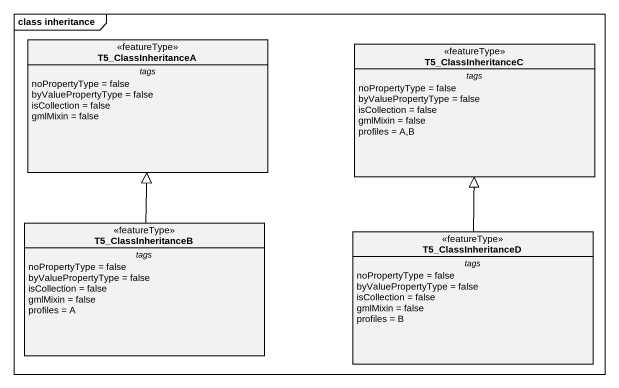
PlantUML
@startuml
mainframe class inheritance
hide circle
hide empty members
class T5_ClassInheritanceA <<featureType>> {
  -- tags --
  noPropertyType = false
  byValuePropertyType = false
  isCollection = false
  gmlMixin = false
}
class T5_ClassInheritanceC <<featureType>> {
  -- tags --
  noPropertyType = false
  byValuePropertyType = false
  isCollection = false
  gmlMixin = false
  profiles = A,B
}
class T5_ClassInheritanceB <<featureType>> {
  -- tags --
  noPropertyType = false
  byValuePropertyType = false
  isCollection = false
  gmlMixin = false
  profiles = A
}
class T5_ClassInheritanceD <<featureType>> {
  -- tags --
  noPropertyType = false
  byValuePropertyType = false
  isCollection = false
  gmlMixin = false
  profiles = B
}
T5_ClassInheritanceB -up-|> T5_ClassInheritanceA
T5_ClassInheritanceD -up-|> T5_ClassInheritanceC
@enduml
